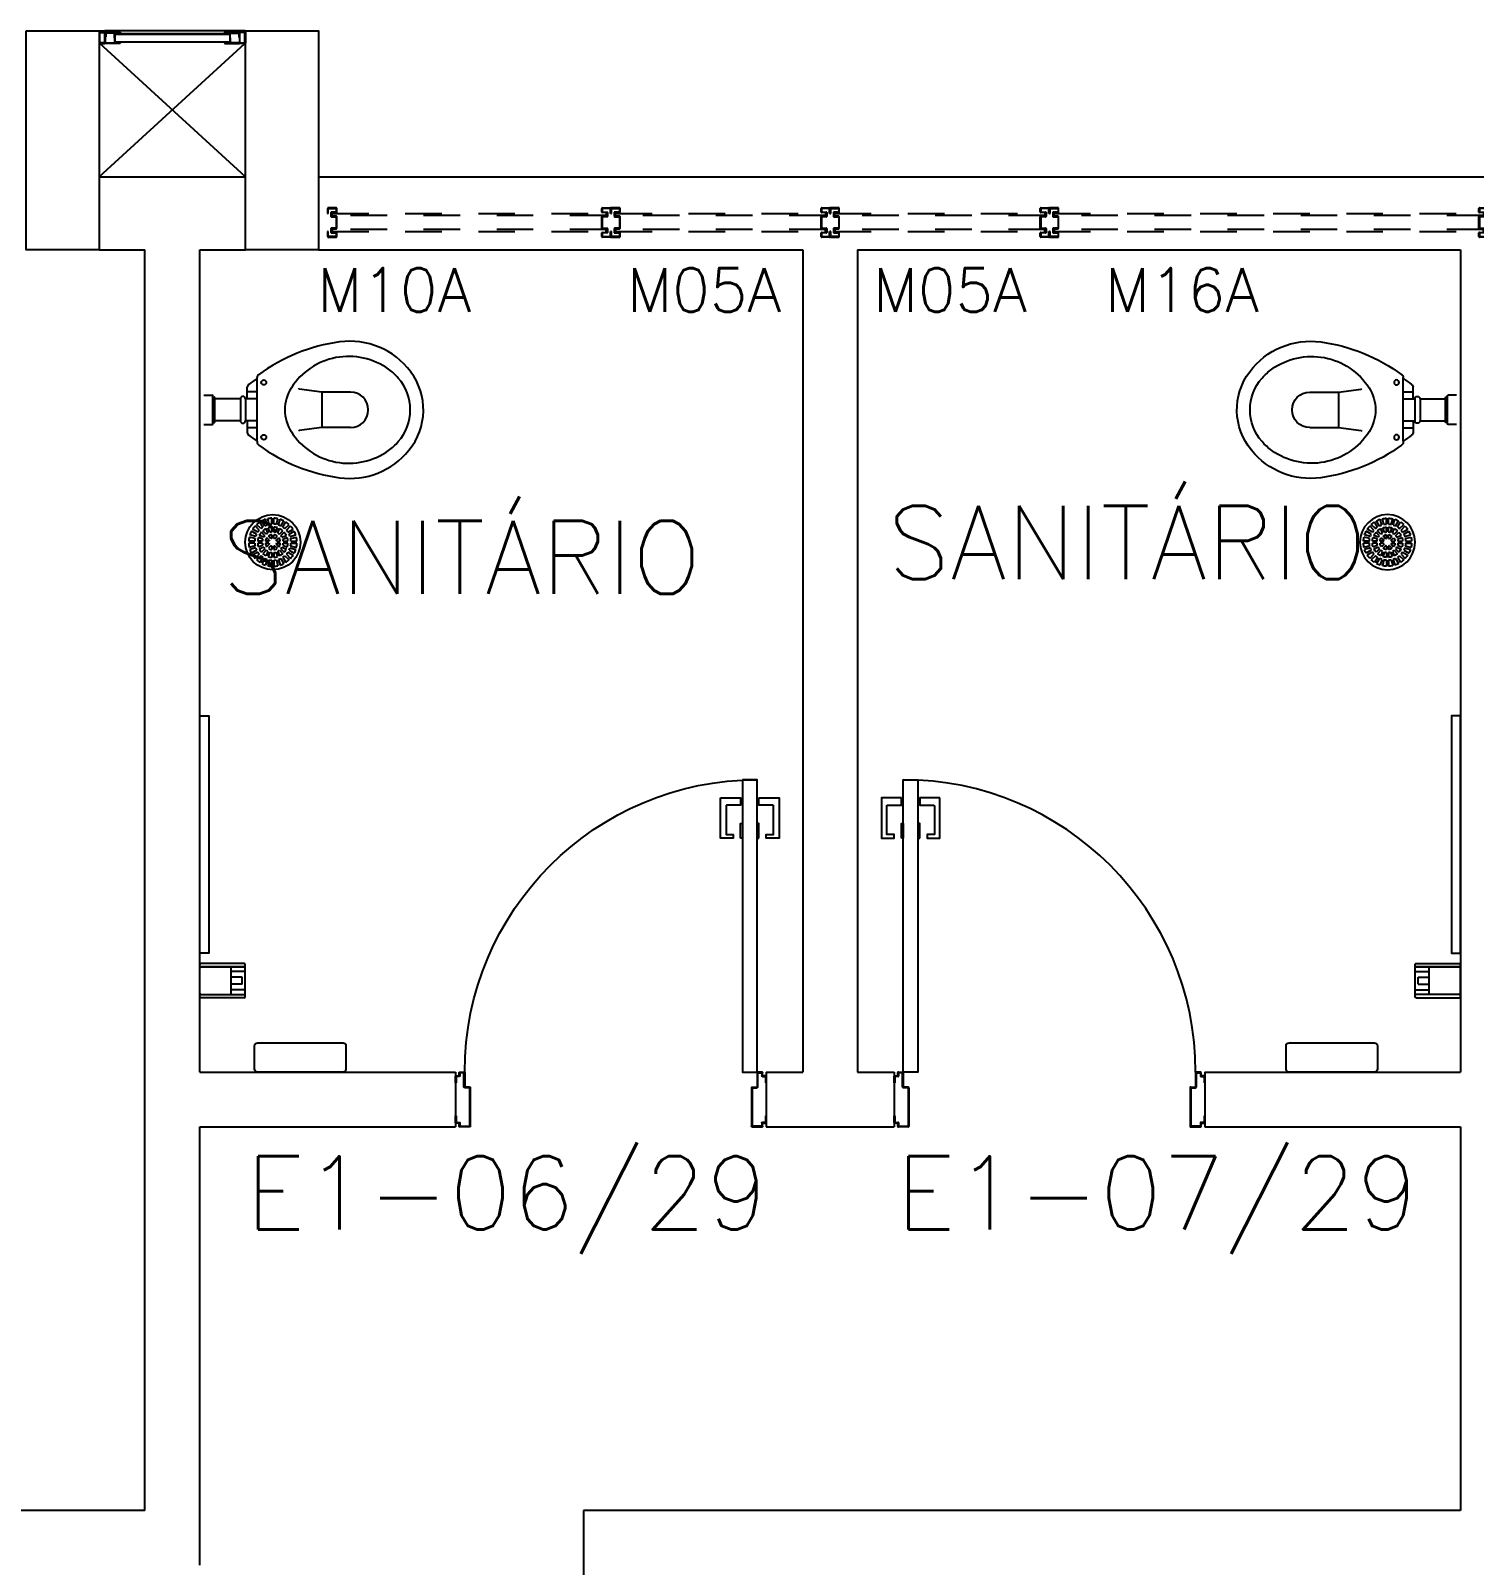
# Model space of a CAD drawing. Header units: millimetres. Extents: x 1887 to 2405, y 1100 to 1335.
# Drawn here: x 2217.197 to 2221.147, y 1193.048 to 1197.248 of the extents above; entities that cross this region are included whole.
import ezdxf

# ---------------------------------------------------------------- set-up
doc = ezdxf.new("R2010")
doc.units = ezdxf.units.MM
doc.linetypes.add('HIDDEN', pattern=[0.375, 0.25, -0.125])
for name, color, linetype in [('AR-ALV', 2, 'Continuous'), ('AR-ESQ', 1, 'Continuous'), ('AR-ESTC', 3, 'Continuous'), ('AR-LOUCAS', 1, 'Continuous'), ('AR-PORTA', 1, 'Continuous'), ('AR-SHAFT', 1, 'Continuous'), ('AR-TALUDE', 1, 'Continuous'), ('AR-TXTESQ1-CONG', 1, 'Continuous'), ('AR-WC', 7, 'Continuous'), ('DT-ESQ-BAGUETE-C', 2, 'Continuous'), ('DT-ESQ-BAGUETE-V', 1, 'Continuous'), ('DT-ESQ-CHAPA DOBRADA-V', 1, 'Continuous'), ('DT-ESQ-PERFIL CADEIRA-C', 2, 'Continuous'), ('DT-ESQ-PERFIL CADEIRA-V', 1, 'Continuous'), ('DT-ESQ-PERFIL U SIMPLES-C', 2, 'Continuous'), ('DT-ESQ-PERFIL U-C', 2, 'Continuous'), ('DT-ESQ-PERFIL U-V', 1, 'Continuous'), ('DT-ESQ-PROJ', 1, 'HIDDEN'), ('DT-ESQ-VENEZIANA-C', 2, 'Continuous'), ('DT-ESQ-VENEZIANA-V', 2, 'Continuous'), ('DT-ESQ-VIDRO-C', 2, 'Continuous'), ('ENDEREÇO', 2, 'Continuous'), ('HE_TIGRECAD', 1, 'Continuous'), ('maçaneta', 1, 'Continuous'), ('mov', 1, 'Continuous'), ('PM-PERFIL U-C', 2, 'Continuous'), ('pm1', 2, 'Continuous'), ('TEXTO', 2, 'Continuous'), ('WC1', 1, 'Continuous'), ('WC2', 1, 'Continuous'), ('WC3', 1, 'Continuous')]:
    doc.layers.add(name, color=color, linetype=linetype)
doc.styles.add('S12', font='simplex.shx', dxfattribs={"width": 1.1, "height": 0.12})
doc.styles.add('UNB-100', font='simplex.shx', dxfattribs={"height": 0.2})
doc.styles.add('UNB1-100', font='simplex.shx', dxfattribs={"height": 0.2})

# ---------------------------------------------------------------- blocks, each defined once
blk = doc.blocks.new('BACI-01P')
at = {"layer": 'WC1'}
for p, q in [((0.146, 0.0857), (0.146, 0.0887)), ((0.1191, 0.03), (0.1191, 0.0624)), ((0.1191, 0.03), (0.1139, 0.03)), ((0.1139, 0.0298), (0.1139, -0.0298)), ((0.1191, -0.03), (0.1139, -0.03)), ((0.1191, -0.03), (0.1191, -0.0624)), ((0.146, -0.0857), (0.146, -0.0887))]:
    blk.add_line(p, q, dxfattribs=at)
for centre, radius, start, end in [((0.4364, -0.2936), 0.4837, 97.6805, 126.3454), ((0.3996, -0.0205), 0.2081, 36.8881, 97.6805), ((0.4044, -0.3155), 0.4771, 122.7818, 126.1604), ((0.1551, 0.0887), 0.00909, 126.3358, 180), ((0.4268, 0), 0.174, 320.4767, 36.8881), ((0.1282, 0.0624), 0.00909, 126.1604, 180), ((0.1282, -0.0624), 0.00909, 180, 233.8396), ((0.4044, 0.3155), 0.4771, 233.8396, 237.2182), ((0.1551, -0.0887), 0.00909, 180, 238.9825), ((0.4364, 0.2936), 0.4837, 233.7577, 262.3195), ((0.3996, 0.0205), 0.2081, 262.3195, 320.8979)]:
    blk.add_arc(centre, radius, start, end, dxfattribs=at)
at = {"layer": 'WC2'}
for p, q in [((0.146, -0.0857), (0.146, 0.0857)), ((0, 0.04), (0.023, 0.04)), ((0.025, 0.035), (0.025, 0.038)), ((0.025, -0.035), (0.025, 0.035)), ((0.025, 0.035), (0.028, 0.035)), ((0.03, -0.033), (0.03, 0.033)), ((0.1, 0.03), (0.03, 0.03)), ((0.1, 0.0298), (0.1, -0.0298)), ((0, -0.04), (0.023, -0.04)), ((0.025, -0.038), (0.025, -0.035)), ((0.025, -0.035), (0.028, -0.035)), ((0.1, -0.03), (0.03, -0.03))]:
    blk.add_line(p, q, dxfattribs=at)
for centre, radius, start, end in [((0.3966, -0.0404), 0.1866, 54.2515, 147.3201), ((0.4126, -0.0182), 0.1592, 41.3299, 54.2515), ((0.4333, 0), 0.1317, 0, 41.3299), ((0.3335, 0), 0.1117, 147.3201, 180), ((0.023, 0.038), 0.002, 0, 90), ((0.028, 0.033), 0.002, 0, 90), ((0.107, 0.0298), 0.00697, 0, 180), ((0.3335, 0), 0.1117, 180, 212.6799), ((0.4333, 0), 0.1317, 318.6701, 0), ((0.023, -0.038), 0.002, 270, 0), ((0.028, -0.033), 0.002, 270, 0), ((0.107, -0.0298), 0.00697, 180, 0), ((0.3966, 0.0404), 0.1866, 212.6799, 305.7485), ((0.4126, 0.0182), 0.1592, 305.7485, 318.6701)]:
    blk.add_arc(centre, radius, start, end, dxfattribs=at)
at = {"layer": 'WC3'}
for p, q in [((0.146, 0.0497), (0.1191, 0.0497)), ((0.146, 0.03), (0.1191, 0.03)), ((0.146, -0.03), (0.1191, -0.03)), ((0.146, -0.0497), (0.1191, -0.0497))]:
    blk.add_line(p, q, dxfattribs=at)
at = {"layer": 'WC3', "color": 1}
for p, q in [((0.261, 0.0562), (0.2593, 0.0585)), ((0.3229, 0.0486), (0.261, 0.0562)), ((0.3229, 0.0486), (0.3229, -0.0486)), ((0.4015, 0.0486), (0.3229, 0.0486)), ((0.261, -0.0562), (0.2593, -0.0585)), ((0.3229, -0.0486), (0.261, -0.0562)), ((0.4015, -0.0486), (0.3229, -0.0486))]:
    blk.add_line(p, q, dxfattribs=at)
for centre in [(0.1641, 0.075), (0.1641, -0.075)]:
    blk.add_circle(centre, 0.00682, dxfattribs=at)
blk.add_arc((0.4015, 0), 0.0486, 270, 90, dxfattribs=at)
blk = doc.blocks.new('EF66-P')
at = {"layer": 'DT-ESQ-BAGUETE-C', "ltscale": 0.1}
for points in [[(0.4225, -0.055), (0.409, -0.055), (0.409, -0.0535), (0.422, -0.0535, 0.414214), (0.4225, -0.053), (0.4225, -0.042, 0.414214), (0.422, -0.0415), (0.409, -0.0415), (0.409, -0.04), (0.4225, -0.04, -0.414214), (0.424, -0.0415), (0.424, -0.0535, -0.414214)], [(0.7015, -0.055), (0.715, -0.055), (0.715, -0.0535), (0.702, -0.0535, -0.414214), (0.7015, -0.053), (0.7015, -0.042, -0.414214), (0.702, -0.0415), (0.715, -0.0415), (0.715, -0.04), (0.7015, -0.04, 0.414214), (0.7, -0.0415), (0.7, -0.0535, 0.414214)], [(1.41, -0.055), (1.3965, -0.055), (1.3965, -0.0535), (1.4095, -0.0535, 0.414214), (1.41, -0.053), (1.41, -0.042, 0.414214), (1.4095, -0.0415), (1.3965, -0.0415), (1.3965, -0.04), (1.41, -0.04, -0.414214), (1.4115, -0.0415), (1.4115, -0.0535, -0.414214)], [(1.9015, -0.055), (1.915, -0.055), (1.915, -0.0535), (1.902, -0.0535, -0.414214), (1.9015, -0.053), (1.9015, -0.042, -0.414214), (1.902, -0.0415), (1.915, -0.0415), (1.915, -0.04), (1.9015, -0.04, 0.414214), (1.9, -0.0415), (1.9, -0.0535, 0.414214)], [(0.0735, -0.1), (0.06, -0.1), (0.06, -0.0985), (0.073, -0.0985, 0.414214), (0.0735, -0.098), (0.0735, -0.087, 0.414214), (0.073, -0.0865), (0.06, -0.0865), (0.06, -0.085), (0.0735, -0.085, -0.414214), (0.075, -0.0865), (0.075, -0.0985, -0.414214)], [(0.339, -0.1), (0.3525, -0.1), (0.3525, -0.0985), (0.3395, -0.0985, -0.414214), (0.339, -0.098), (0.339, -0.087, -0.414214), (0.3395, -0.0865), (0.3525, -0.0865), (0.3525, -0.085), (0.339, -0.085, 0.414214), (0.3375, -0.0865), (0.3375, -0.0985, 0.414214)], [(0.8485, -0.1), (0.835, -0.1), (0.835, -0.0985), (0.848, -0.0985, 0.414214), (0.8485, -0.098), (0.8485, -0.087, 0.414214), (0.848, -0.0865), (0.835, -0.0865), (0.835, -0.085), (0.8485, -0.085, -0.414214), (0.85, -0.0865), (0.85, -0.0985, -0.414214)], [(1.3265, -0.1), (1.34, -0.1), (1.34, -0.0985), (1.327, -0.0985, -0.414214), (1.3265, -0.098), (1.3265, -0.087, -0.414214), (1.327, -0.0865), (1.34, -0.0865), (1.34, -0.085), (1.3265, -0.085, 0.414214), (1.325, -0.0865), (1.325, -0.0985, 0.414214)]]:
    blk.add_lwpolyline(points, format="xyb", close=True, dxfattribs=at)
at = {"layer": 'DT-ESQ-BAGUETE-V', "ltscale": 0.1}
for p, q in [((0.4225, -0.04), (0.7015, -0.04)), ((1.41, -0.04), (1.9015, -0.04)), ((0.0735, -0.085), (0.339, -0.085)), ((0.8485, -0.085), (1.3265, -0.085))]:
    blk.add_line(p, q, dxfattribs=at)
at = {"layer": 'DT-ESQ-CHAPA DOBRADA-V', "ltscale": 0.1}
for p, q in [((0.025, -0.052), (0.374, -0.052)), ((0.025, -0.055), (0.374, -0.055)), ((0.8, -0.052), (1.3615, -0.052)), ((0.8, -0.055), (1.3615, -0.055))]:
    blk.add_line(p, q, dxfattribs=at)
at = {"layer": 'DT-ESQ-PERFIL CADEIRA-C', "ltscale": 0.1}
for p, q in [((0.376, -0.0635), (0.4225, -0.0635)), ((0.75, -0.0635), (0.7015, -0.0635)), ((1.3635, -0.0635), (1.41, -0.0635)), ((1.95, -0.0635), (1.9015, -0.0635)), ((0.025, -0.1085), (0.0735, -0.1085)), ((0.3855, -0.1085), (0.339, -0.1085)), ((0.8, -0.1085), (0.8485, -0.1085)), ((1.373, -0.1085), (1.3265, -0.1085))]:
    blk.add_line(p, q, dxfattribs=at)
for points in [[(0.4225, -0.062, -1), (0.4225, -0.065), (0.376, -0.065, -0.414214), (0.374, -0.063), (0.374, -0.042, -0.414214), (0.376, -0.04), (0.4075, -0.04, -0.414214), (0.409, -0.0415), (0.409, -0.062)], [(0.409, -0.0635, -0.198913), (0.4079, -0.0631, -0.198913), (0.4075, -0.062), (0.4075, -0.042, 0.414214), (0.407, -0.0415), (0.376, -0.0415, 0.414214), (0.3755, -0.042), (0.3755, -0.063, 0.414214), (0.376, -0.0635)], [(0.7015, -0.065), (0.75, -0.065), (0.75, -0.0635), (0.715, -0.0635, 0.198912), (0.7161, -0.0631, 0.198913), (0.7165, -0.062), (0.7165, -0.042, -0.414214), (0.717, -0.0415), (0.75, -0.0415), (0.75, -0.04), (0.7165, -0.04, 0.414214), (0.715, -0.0415), (0.715, -0.0535), (0.715, -0.055), (0.715, -0.062), (0.7015, -0.062, 1)], [(1.41, -0.062, -1), (1.41, -0.065), (1.3635, -0.065, -0.414214), (1.3615, -0.063), (1.3615, -0.042, -0.414214), (1.3635, -0.04), (1.395, -0.04, -0.414214), (1.3965, -0.0415), (1.3965, -0.062)], [(1.3965, -0.0635, -0.198913), (1.3954, -0.0631, -0.198913), (1.395, -0.062), (1.395, -0.042, 0.414214), (1.3945, -0.0415), (1.3635, -0.0415, 0.414214), (1.363, -0.042), (1.363, -0.063, 0.414214), (1.3635, -0.0635)], [(1.9015, -0.065), (1.95, -0.065), (1.95, -0.0635), (1.915, -0.0635, 0.198912), (1.9161, -0.0631, 0.198913), (1.9165, -0.062), (1.9165, -0.042, -0.414214), (1.917, -0.0415), (1.95, -0.0415), (1.95, -0.04), (1.9165, -0.04, 0.414214), (1.915, -0.0415), (1.915, -0.0535), (1.915, -0.055), (1.915, -0.062), (1.9015, -0.062, 1)], [(0.0735, -0.11), (0.025, -0.11), (0.025, -0.1085), (0.06, -0.1085, -0.198912), (0.0589, -0.1081, -0.198913), (0.0585, -0.107), (0.0585, -0.087, 0.414214), (0.058, -0.0865), (0.025, -0.0865), (0.025, -0.085), (0.0585, -0.085, -0.414214), (0.06, -0.0865), (0.06, -0.0985), (0.06, -0.1), (0.06, -0.107), (0.0735, -0.107, -1)], [(0.339, -0.107, 1), (0.339, -0.11), (0.3855, -0.11, 0.414214), (0.3875, -0.108), (0.3875, -0.087, 0.414214), (0.3855, -0.085), (0.354, -0.085, 0.414214), (0.3525, -0.0865), (0.3525, -0.107)], [(0.3525, -0.1085, 0.198913), (0.3536, -0.1081, 0.198913), (0.354, -0.107), (0.354, -0.087, -0.414214), (0.3545, -0.0865), (0.3855, -0.0865, -0.414214), (0.386, -0.087), (0.386, -0.108, -0.414214), (0.3855, -0.1085)], [(0.8485, -0.11), (0.8, -0.11), (0.8, -0.1085), (0.835, -0.1085, -0.198912), (0.8339, -0.1081, -0.198913), (0.8335, -0.107), (0.8335, -0.087, 0.414214), (0.833, -0.0865), (0.8, -0.0865), (0.8, -0.085), (0.8335, -0.085, -0.414214), (0.835, -0.0865), (0.835, -0.0985), (0.835, -0.1), (0.835, -0.107), (0.8485, -0.107, -1)], [(1.3265, -0.107, 1), (1.3265, -0.11), (1.373, -0.11, 0.414214), (1.375, -0.108), (1.375, -0.087, 0.414214), (1.373, -0.085), (1.3415, -0.085, 0.414214), (1.34, -0.0865), (1.34, -0.107)], [(1.34, -0.1085, 0.198913), (1.3411, -0.1081, 0.198913), (1.3415, -0.107), (1.3415, -0.087, -0.414214), (1.342, -0.0865), (1.373, -0.0865, -0.414214), (1.3735, -0.087), (1.3735, -0.108, -0.414214), (1.373, -0.1085)]]:
    blk.add_lwpolyline(points, format="xyb", close=True, dxfattribs=at)
at = {"layer": 'DT-ESQ-PERFIL CADEIRA-V', "ltscale": 0.1}
for p, q in [((0.4075, -0.065), (0.7015, -0.065)), ((1.395, -0.065), (1.9015, -0.065)), ((0.0735, -0.11), (0.339, -0.11)), ((0.8485, -0.11), (1.3265, -0.11))]:
    blk.add_line(p, q, dxfattribs=at)
at = {"layer": 'DT-ESQ-PERFIL U SIMPLES-C', "ltscale": 0.1}
for points in [[(0.376, -0.077), (0.384, -0.077), (0.384, -0.0755), (0.376, -0.0755, -0.414214), (0.3755, -0.075), (0.3755, -0.067, -0.414214), (0.376, -0.0665), (0.384, -0.0665), (0.384, -0.065), (0.376, -0.065, 0.414214), (0.374, -0.067), (0.374, -0.075, 0.414214)], [(0.3855, -0.073), (0.3775, -0.073), (0.3775, -0.0745), (0.3855, -0.0745, -0.414214), (0.386, -0.075), (0.386, -0.083, -0.414214), (0.3855, -0.0835), (0.3775, -0.0835), (0.3775, -0.085), (0.3855, -0.085, 0.414214), (0.3875, -0.083), (0.3875, -0.075, 0.414214)], [(1.3635, -0.077), (1.3715, -0.077), (1.3715, -0.0755), (1.3635, -0.0755, -0.414214), (1.363, -0.075), (1.363, -0.067, -0.414214), (1.3635, -0.0665), (1.3715, -0.0665), (1.3715, -0.065), (1.3635, -0.065, 0.414214), (1.3615, -0.067), (1.3615, -0.075, 0.414214)], [(1.373, -0.073), (1.365, -0.073), (1.365, -0.0745), (1.373, -0.0745, -0.414214), (1.3735, -0.075), (1.3735, -0.083, -0.414214), (1.373, -0.0835), (1.365, -0.0835), (1.365, -0.085), (1.373, -0.085, 0.414214), (1.375, -0.083), (1.375, -0.075, 0.414214)]]:
    blk.add_lwpolyline(points, format="xyb", close=True, dxfattribs=at)
at = {"layer": 'DT-ESQ-PERFIL U-C', "ltscale": 0.1}
for points in [[(0, -0.0365, -0.414214), (0.0015, -0.035), (0.0235, -0.035, -0.414214), (0.025, -0.0365), (0.025, -0.1135, -0.414214), (0.0235, -0.115), (0.0015, -0.115, -0.414214), (0, -0.1135), (0, -0.1), (0.0015, -0.1), (0.0015, -0.113, 0.414214), (0.002, -0.1135), (0.023, -0.1135, 0.414214), (0.0235, -0.113), (0.0235, -0.037, 0.414214), (0.023, -0.0365), (0.002, -0.0365, 0.414214), (0.0015, -0.037), (0.0015, -0.05), (0, -0.05)], [(0.775, -0.0365, 0.414214), (0.7735, -0.035), (0.7515, -0.035, 0.414214), (0.75, -0.0365), (0.75, -0.1135, 0.414214), (0.7515, -0.115), (0.7735, -0.115, 0.414214), (0.775, -0.1135), (0.775, -0.1), (0.7735, -0.1), (0.7735, -0.113, -0.414214), (0.773, -0.1135), (0.752, -0.1135, -0.414214), (0.7515, -0.113), (0.7515, -0.037, -0.414214), (0.752, -0.0365), (0.773, -0.0365, -0.414214), (0.7735, -0.037), (0.7735, -0.05), (0.775, -0.05)], [(0.775, -0.0365, -0.414214), (0.7765, -0.035), (0.7985, -0.035, -0.414214), (0.8, -0.0365), (0.8, -0.1135, -0.414214), (0.7985, -0.115), (0.7765, -0.115, -0.414214), (0.775, -0.1135), (0.775, -0.1), (0.7765, -0.1), (0.7765, -0.113, 0.414214), (0.777, -0.1135), (0.798, -0.1135, 0.414214), (0.7985, -0.113), (0.7985, -0.037, 0.414214), (0.798, -0.0365), (0.777, -0.0365, 0.414214), (0.7765, -0.037), (0.7765, -0.05), (0.775, -0.05)], [(1.975, -0.0365, 0.414214), (1.9735, -0.035), (1.9515, -0.035, 0.414214), (1.95, -0.0365), (1.95, -0.1135, 0.414214), (1.9515, -0.115), (1.9735, -0.115, 0.414214), (1.975, -0.1135), (1.975, -0.1), (1.9735, -0.1), (1.9735, -0.113, -0.414214), (1.973, -0.1135), (1.952, -0.1135, -0.414214), (1.9515, -0.113), (1.9515, -0.037, -0.414214), (1.952, -0.0365), (1.973, -0.0365, -0.414214), (1.9735, -0.037), (1.9735, -0.05), (1.975, -0.05)]]:
    blk.add_lwpolyline(points, format="xyb", close=True, dxfattribs=at)
at = {"layer": 'DT-ESQ-PERFIL U-V', "ltscale": 0.1}
for p, q in [((0.0235, -0.035), (0.7515, -0.035)), ((0.7985, -0.035), (1.9515, -0.035)), ((0.0235, -0.115), (0.7515, -0.115)), ((0.7985, -0.115), (1.9515, -0.115))]:
    blk.add_line(p, q, dxfattribs=at)
at = {"layer": 'DT-ESQ-PROJ', "ltscale": 0.1}
for points in [[(2, -0.1035), (2, -0.1135, -0.414214), (1.9985, -0.115), (1.9765, -0.115, -0.414214), (1.975, -0.1135), (1.975, -0.1), (1.9765, -0.1), (1.9765, -0.113, 0.414214), (1.977, -0.1135), (1.998, -0.1135, 0.414214), (1.9985, -0.113), (1.9985, -0.1035), (1.9855, -0.1035, -0.414214), (1.984, -0.102), (1.984, -0.092, -0.414214), (1.9855, -0.0905), (1.9985, -0.0905), (1.9985, -0.0595), (1.9855, -0.0595, -0.414214), (1.984, -0.058), (1.984, -0.048, -0.414214), (1.9855, -0.0465), (1.9985, -0.0465), (1.9985, -0.037, 0.414214), (1.998, -0.0365), (1.977, -0.0365, 0.414214), (1.9765, -0.037), (1.9765, -0.05), (1.975, -0.05), (1.975, -0.0365, -0.414214), (1.9765, -0.035), (1.9985, -0.035, -0.414214), (2, -0.0365), (2, -0.0465, -0.414214), (1.9985, -0.048), (1.9855, -0.048), (1.9855, -0.058), (1.9985, -0.058), (1.9985, -0.058, -0.414214), (2, -0.0595), (2, -0.0905, -0.414214), (1.9985, -0.092), (1.9985, -0.092), (1.9855, -0.092), (1.9855, -0.102), (1.9985, -0.102, -0.414214)], [(3.15, -0.1035), (3.15, -0.1135, 0.414214), (3.1515, -0.115), (3.1735, -0.115, 0.414214), (3.175, -0.1135), (3.175, -0.1), (3.1735, -0.1), (3.1735, -0.113, -0.414214), (3.173, -0.1135), (3.152, -0.1135, -0.414214), (3.1515, -0.113), (3.1515, -0.1035), (3.1645, -0.1035, 0.414214), (3.166, -0.102), (3.166, -0.092, 0.414214), (3.1645, -0.0905), (3.1515, -0.0905), (3.1515, -0.0595), (3.1645, -0.0595, 0.414214), (3.166, -0.058), (3.166, -0.048, 0.414214), (3.1645, -0.0465), (3.1515, -0.0465), (3.1515, -0.037, -0.414214), (3.152, -0.0365), (3.173, -0.0365, -0.414214), (3.1735, -0.037), (3.1735, -0.05), (3.175, -0.05), (3.175, -0.0365, 0.414214), (3.1735, -0.035), (3.1515, -0.035, 0.414214), (3.15, -0.0365), (3.15, -0.0465, 0.414214), (3.1515, -0.048), (3.1645, -0.048), (3.1645, -0.058), (3.1515, -0.058), (3.1515, -0.058, 0.414214), (3.15, -0.0595), (3.15, -0.0905, 0.414214), (3.1515, -0.092), (3.1515, -0.092), (3.1645, -0.092), (3.1645, -0.102), (3.1515, -0.102, 0.414214)], [(3.2, -0.1035), (3.2, -0.1135, -0.414214), (3.1985, -0.115), (3.1765, -0.115, -0.414214), (3.175, -0.1135), (3.175, -0.1), (3.1765, -0.1), (3.1765, -0.113, 0.414214), (3.177, -0.1135), (3.198, -0.1135, 0.414214), (3.1985, -0.113), (3.1985, -0.1035), (3.1855, -0.1035, -0.414214), (3.184, -0.102), (3.184, -0.092, -0.414214), (3.1855, -0.0905), (3.1985, -0.0905), (3.1985, -0.0595), (3.1855, -0.0595, -0.414214), (3.184, -0.058), (3.184, -0.048, -0.414214), (3.1855, -0.0465), (3.1985, -0.0465), (3.1985, -0.037, 0.414214), (3.198, -0.0365), (3.177, -0.0365, 0.414214), (3.1765, -0.037), (3.1765, -0.05), (3.175, -0.05), (3.175, -0.0365, -0.414214), (3.1765, -0.035), (3.1985, -0.035, -0.414214), (3.2, -0.0365), (3.2, -0.0465, -0.414214), (3.1985, -0.048), (3.1855, -0.048), (3.1855, -0.058), (3.1985, -0.058), (3.1985, -0.058, -0.414214), (3.2, -0.0595), (3.2, -0.0905, -0.414214), (3.1985, -0.092), (3.1985, -0.092), (3.1855, -0.092), (3.1855, -0.102), (3.1985, -0.102, -0.414214)], [(3.75, -0.1035), (3.75, -0.1135, 0.414214), (3.7515, -0.115), (3.7735, -0.115, 0.414214), (3.775, -0.1135), (3.775, -0.1), (3.7735, -0.1), (3.7735, -0.113, -0.414214), (3.773, -0.1135), (3.752, -0.1135, -0.414214), (3.7515, -0.113), (3.7515, -0.1035), (3.7645, -0.1035, 0.414214), (3.766, -0.102), (3.766, -0.092, 0.414214), (3.7645, -0.0905), (3.7515, -0.0905), (3.7515, -0.0595), (3.7645, -0.0595, 0.414214), (3.766, -0.058), (3.766, -0.048, 0.414214), (3.7645, -0.0465), (3.7515, -0.0465), (3.7515, -0.037, -0.414214), (3.752, -0.0365), (3.773, -0.0365, -0.414214), (3.7735, -0.037), (3.7735, -0.05), (3.775, -0.05), (3.775, -0.0365, 0.414214), (3.7735, -0.035), (3.7515, -0.035, 0.414214), (3.75, -0.0365), (3.75, -0.0465, 0.414214), (3.7515, -0.048), (3.7645, -0.048), (3.7645, -0.058), (3.7515, -0.058), (3.7515, -0.058, 0.414214), (3.75, -0.0595), (3.75, -0.0905, 0.414214), (3.7515, -0.092), (3.7515, -0.092), (3.7645, -0.092), (3.7645, -0.102), (3.7515, -0.102, 0.414214)], [(3.8, -0.1035), (3.8, -0.1135, -0.414214), (3.7985, -0.115), (3.7765, -0.115, -0.414214), (3.775, -0.1135), (3.775, -0.1), (3.7765, -0.1), (3.7765, -0.113, 0.414214), (3.777, -0.1135), (3.798, -0.1135, 0.414214), (3.7985, -0.113), (3.7985, -0.1035), (3.7855, -0.1035, -0.414214), (3.784, -0.102), (3.784, -0.092, -0.414214), (3.7855, -0.0905), (3.7985, -0.0905), (3.7985, -0.0595), (3.7855, -0.0595, -0.414214), (3.784, -0.058), (3.784, -0.048, -0.414214), (3.7855, -0.0465), (3.7985, -0.0465), (3.7985, -0.037, 0.414214), (3.798, -0.0365), (3.777, -0.0365, 0.414214), (3.7765, -0.037), (3.7765, -0.05), (3.775, -0.05), (3.775, -0.0365, -0.414214), (3.7765, -0.035), (3.7985, -0.035, -0.414214), (3.8, -0.0365), (3.8, -0.0465, -0.414214), (3.7985, -0.048), (3.7855, -0.048), (3.7855, -0.058), (3.7985, -0.058), (3.7985, -0.058, -0.414214), (3.8, -0.0595), (3.8, -0.0905, -0.414214), (3.7985, -0.092), (3.7985, -0.092), (3.7855, -0.092), (3.7855, -0.102), (3.7985, -0.102, -0.414214)], [(4.35, -0.1035), (4.35, -0.1135, 0.414214), (4.3515, -0.115), (4.3735, -0.115, 0.414214), (4.375, -0.1135), (4.375, -0.1), (4.3735, -0.1), (4.3735, -0.113, -0.414214), (4.373, -0.1135), (4.352, -0.1135, -0.414214), (4.3515, -0.113), (4.3515, -0.1035), (4.3645, -0.1035, 0.414214), (4.366, -0.102), (4.366, -0.092, 0.414214), (4.3645, -0.0905), (4.3515, -0.0905), (4.3515, -0.0595), (4.3645, -0.0595, 0.414214), (4.366, -0.058), (4.366, -0.048, 0.414214), (4.3645, -0.0465), (4.3515, -0.0465), (4.3515, -0.037, -0.414214), (4.352, -0.0365), (4.373, -0.0365, -0.414214), (4.3735, -0.037), (4.3735, -0.05), (4.375, -0.05), (4.375, -0.0365, 0.414214), (4.3735, -0.035), (4.3515, -0.035, 0.414214), (4.35, -0.0365), (4.35, -0.0465, 0.414214), (4.3515, -0.048), (4.3645, -0.048), (4.3645, -0.058), (4.3515, -0.058), (4.3515, -0.058, 0.414214), (4.35, -0.0595), (4.35, -0.0905, 0.414214), (4.3515, -0.092), (4.3515, -0.092), (4.3645, -0.092), (4.3645, -0.102), (4.3515, -0.102, 0.414214)], [(4.4, -0.1035), (4.4, -0.1135, -0.414214), (4.3985, -0.115), (4.3765, -0.115, -0.414214), (4.375, -0.1135), (4.375, -0.1), (4.3765, -0.1), (4.3765, -0.113, 0.414214), (4.377, -0.1135), (4.398, -0.1135, 0.414214), (4.3985, -0.113), (4.3985, -0.1035), (4.3855, -0.1035, -0.414214), (4.384, -0.102), (4.384, -0.092, -0.414214), (4.3855, -0.0905), (4.3985, -0.0905), (4.3985, -0.0595), (4.3855, -0.0595, -0.414214), (4.384, -0.058), (4.384, -0.048, -0.414214), (4.3855, -0.0465), (4.3985, -0.0465), (4.3985, -0.037, 0.414214), (4.398, -0.0365), (4.377, -0.0365, 0.414214), (4.3765, -0.037), (4.3765, -0.05), (4.375, -0.05), (4.375, -0.0365, -0.414214), (4.3765, -0.035), (4.3985, -0.035, -0.414214), (4.4, -0.0365), (4.4, -0.0465, -0.414214), (4.3985, -0.048), (4.3855, -0.048), (4.3855, -0.058), (4.3985, -0.058), (4.3985, -0.058, -0.414214), (4.4, -0.0595), (4.4, -0.0905, -0.414214), (4.3985, -0.092), (4.3985, -0.092), (4.3855, -0.092), (4.3855, -0.102), (4.3985, -0.102, -0.414214)], [(5.125, -0.1035), (5.125, -0.1135, 0.414214), (5.1265, -0.115), (5.1485, -0.115, 0.414214), (5.15, -0.1135), (5.15, -0.1), (5.1485, -0.1), (5.1485, -0.113, -0.414214), (5.148, -0.1135), (5.127, -0.1135, -0.414214), (5.1265, -0.113), (5.1265, -0.1035), (5.1395, -0.1035, 0.414214), (5.141, -0.102), (5.141, -0.092, 0.414214), (5.1395, -0.0905), (5.1265, -0.0905), (5.1265, -0.0595), (5.1395, -0.0595, 0.414214), (5.141, -0.058), (5.141, -0.048, 0.414214), (5.1395, -0.0465), (5.1265, -0.0465), (5.1265, -0.037, -0.414214), (5.127, -0.0365), (5.148, -0.0365, -0.414214), (5.1485, -0.037), (5.1485, -0.05), (5.15, -0.05), (5.15, -0.0365, 0.414214), (5.1485, -0.035), (5.1265, -0.035, 0.414214), (5.125, -0.0365), (5.125, -0.0465, 0.414214), (5.1265, -0.048), (5.1395, -0.048), (5.1395, -0.058), (5.1265, -0.058), (5.1265, -0.058, 0.414214), (5.125, -0.0595), (5.125, -0.0905, 0.414214), (5.1265, -0.092), (5.1265, -0.092), (5.1395, -0.092), (5.1395, -0.102), (5.1265, -0.102, 0.414214)]]:
    blk.add_lwpolyline(points, format="xyb", close=True, dxfattribs=at)
for points in [[(3.1625, -0.056), (3.1625, -0.05), (1.9875, -0.05), (1.9875, -0.056)], [(3.7625, -0.056), (3.7625, -0.05), (3.1875, -0.05), (3.1875, -0.056)], [(4.3625, -0.056), (4.3625, -0.05), (3.7875, -0.05), (3.7875, -0.056)], [(5.1375, -0.056), (5.1375, -0.05), (4.3875, -0.05), (4.3875, -0.056)], [(3.1625, -0.094), (3.1625, -0.1), (1.9875, -0.1), (1.9875, -0.094)], [(3.7625, -0.094), (3.7625, -0.1), (3.1875, -0.1), (3.1875, -0.094)], [(4.3625, -0.094), (4.3625, -0.1), (3.7875, -0.1), (3.7875, -0.094)], [(5.1375, -0.094), (5.1375, -0.1), (4.3875, -0.1), (4.3875, -0.094)]]:
    blk.add_lwpolyline(points, close=True, dxfattribs=at)
at = {"layer": 'DT-ESQ-VIDRO-C', "ltscale": 0.1}
for points in [[(0.7125, -0.06), (0.7125, -0.057), (0.4115, -0.057), (0.4115, -0.06)], [(1.9125, -0.06), (1.9125, -0.057), (1.399, -0.057), (1.399, -0.06)], [(0.063, -0.105), (0.063, -0.102), (0.3495, -0.102), (0.3495, -0.105)], [(0.838, -0.105), (0.838, -0.102), (1.337, -0.102), (1.337, -0.105)]]:
    blk.add_lwpolyline(points, close=True, dxfattribs=at)
blk = doc.blocks.new('EF01A-P')
at = {"layer": 'DT-ESQ-BAGUETE-C', "ltscale": 0.1}
for points in [[(0.0015, 0.035), (0.015, 0.035), (0.015, 0.0335), (0.0015, 0.0335), (0.0015, 0.005), (0.015, 0.005), (0.015, 0.0035), (0.0015, 0.0035, -0.414214), (0, 0.005), (0, 0.0335, -0.414214)], [(0.3985, 0.035), (0.385, 0.035), (0.385, 0.0335), (0.3985, 0.0335), (0.3985, 0.005), (0.385, 0.005), (0.385, 0.0035), (0.3985, 0.0035, 0.414214), (0.4, 0.005), (0.4, 0.0335, 0.414214)]]:
    blk.add_lwpolyline(points, format="xyb", close=True, dxfattribs=at)
at = {"layer": 'DT-ESQ-PERFIL CADEIRA-C', "ltscale": 0.1}
for points in [[(0.01, 0.0015), (0.01, 0.003), (0.0015, 0.003, 1), (0.0015, 0), (0.015, 0, 0.414214), (0.0165, 0.0015), (0.0165, 0.0335), (0.043, 0.0335)], [(0.043, 0.0065), (0.018, 0.0065), (0.018, 0.0165), (0.0165, 0.0165), (0.0165, 0.0065, 0.414214), (0.018, 0.005), (0.043, 0.005), (0.0565, 0.005, 1), (0.0565, 0.008), (0.043, 0.008), (0.043, 0.02), (0.043, 0.032), (0.0565, 0.032, 1), (0.0565, 0.035), (0.043, 0.035), (0.0165, 0.035, 0.414214), (0.015, 0.0335), (0.015, 0.0015), (0.0015, 0.0015)], [(0.0415, 0.02), (0.0415, 0.032, -0.414214), (0.043, 0.0335), (0.0565, 0.0335)], [(0.0415, 0.02), (0.0415, 0.008, 0.414214), (0.043, 0.0065), (0.0565, 0.0065)], [(0.357, 0.0065), (0.382, 0.0065), (0.382, 0.0165), (0.3835, 0.0165), (0.3835, 0.0065, -0.414214), (0.382, 0.005), (0.357, 0.005), (0.3435, 0.005, -1), (0.3435, 0.008), (0.357, 0.008), (0.357, 0.02), (0.357, 0.032), (0.3435, 0.032, -1), (0.3435, 0.035), (0.357, 0.035), (0.3835, 0.035, -0.414214), (0.385, 0.0335), (0.385, 0.0015), (0.3985, 0.0015)], [(0.3585, 0.02), (0.3585, 0.032, 0.414214), (0.357, 0.0335), (0.3435, 0.0335)], [(0.3585, 0.02), (0.3585, 0.008, -0.414214), (0.357, 0.0065), (0.3435, 0.0065)], [(0.39, 0.0015), (0.39, 0.003), (0.3985, 0.003, -1), (0.3985, 0), (0.385, 0, -0.414214), (0.3835, 0.0015), (0.3835, 0.0335), (0.357, 0.0335)]]:
    blk.add_lwpolyline(points, format="xyb", dxfattribs=at)
at = {"layer": 'DT-ESQ-PERFIL CADEIRA-V', "ltscale": 0.1}
blk.add_line((0.015, 0), (0.385, 0), dxfattribs=at)
at = {"layer": 'DT-ESQ-VENEZIANA-C', "ltscale": 0.1}
for p, q in [((0.043, 0.0105), (0.357, 0.0105)), ((0.043, 0.009), (0.357, 0.009))]:
    blk.add_line(p, q, dxfattribs=at)
at = {"layer": 'DT-ESQ-VENEZIANA-V', "ltscale": 0.1}
blk.add_line((0.043, 0.031), (0.357, 0.031), dxfattribs=at)
blk = doc.blocks.new('PM3C')
at = {"layer": 'maçaneta'}
for points in [[(0.02, 0.9), (-0.035, 0.9), (-0.035, 0.79), (0, 0.79), (0, 0.8), (-0.02, 0.8), (-0.02, 0.8785, -0.414214), (-0.0185, 0.88), (0.02, 0.88)], [(0.125, 0.9), (0.07, 0.9), (0.07, 0.88), (0.1085, 0.88, -0.414214), (0.11, 0.8785), (0.11, 0.8), (0.09, 0.8), (0.09, 0.79), (0.125, 0.79)]]:
    blk.add_lwpolyline(points, format="xyb", close=True, dxfattribs=at)
for points in [[(0.02, 0.79), (0.02, 0.83), (0.025, 0.83), (0.025, 0.79)], [(0.07, 0.79), (0.07, 0.83), (0.065, 0.83), (0.065, 0.79)]]:
    blk.add_lwpolyline(points, close=True, dxfattribs=at)
at = {"layer": 'mov'}
blk.add_arc((0.025, 0.15), 0.8, 0, 90, dxfattribs=at)
at = {"layer": 'PM-PERFIL U-C'}
for p, q in [((0, 0.12), (0, 0.1385)), ((0.0015, 0.14), (0.01, 0.14)), ((0.002, 0.138), (0.002, 0.12)), ((0.0105, 0.138), (0.002, 0.138)), ((0.01, 0.14), (0.01, 0.1485)), ((0.0115, 0.15), (0.0235, 0.15)), ((0.012, 0.148), (0.012, 0.1395)), ((0.023, 0.148), (0.012, 0.148)), ((0.023, 0.1085), (0.023, 0.148)), ((0.025, 0.1485), (0.025, 0.109)), ((0.825, 0.1485), (0.825, 0.109)), ((0.8385, 0.15), (0.8265, 0.15)), ((0.827, 0.148), (0.838, 0.148)), ((0.827, 0.1085), (0.827, 0.148)), ((0.838, 0.148), (0.838, 0.1395)), ((0.8395, 0.138), (0.848, 0.138)), ((0.84, 0.14), (0.84, 0.1485)), ((0.8485, 0.14), (0.84, 0.14)), ((0.848, 0.138), (0.848, 0.12)), ((0.85, 0.12), (0.85, 0.1385)), ((0.002, 0.12), (0, 0.12)), ((0.038, 0.107), (0.0245, 0.107)), ((0.0385, 0.109), (0.025, 0.109)), ((0.038, 0.107), (0.038, 0.002)), ((0.04, 0.1075), (0.04, 0.0015)), ((0.81, 0.1075), (0.81, 0.0015)), ((0.8115, 0.109), (0.825, 0.109)), ((0.812, 0.107), (0.8255, 0.107)), ((0.812, 0.107), (0.812, 0.002)), ((0.848, 0.12), (0.85, 0.12)), ((0, 0.03), (0.002, 0.03)), ((0, 0.0115), (0, 0.03)), ((0.01, 0.01), (0.0015, 0.01)), ((0.002, 0.03), (0.002, 0.012)), ((0.002, 0.012), (0.0105, 0.012)), ((0.01, 0.0015), (0.01, 0.01)), ((0.0385, 0), (0.0115, 0)), ((0.012, 0.0105), (0.012, 0.002)), ((0.012, 0.002), (0.038, 0.002)), ((0.8115, 0), (0.8385, 0)), ((0.838, 0.002), (0.812, 0.002)), ((0.838, 0.0105), (0.838, 0.002)), ((0.848, 0.012), (0.8395, 0.012)), ((0.84, 0.0015), (0.84, 0.01)), ((0.84, 0.01), (0.8485, 0.01)), ((0.85, 0.03), (0.848, 0.03)), ((0.848, 0.03), (0.848, 0.012)), ((0.85, 0.0115), (0.85, 0.03))]:
    blk.add_line(p, q, dxfattribs=at)
for centre, start, end in [((0.0015, 0.1385), 90, 180), ((0.0115, 0.1485), 90, 180), ((0.0105, 0.1395), 270, 0), ((0.0235, 0.1485), 360, 90), ((0.8265, 0.1485), 90, 180), ((0.8395, 0.1395), 180, 270), ((0.8385, 0.1485), 0, 90), ((0.8485, 0.1385), 0, 90), ((0.0245, 0.1085), 180, 270), ((0.0385, 0.1075), 0, 90), ((0.8115, 0.1075), 90, 180), ((0.8255, 0.1085), 270, 0), ((0.0015, 0.0115), 180, 270), ((0.0115, 0.0015), 180, 270), ((0.0105, 0.0105), 0, 90), ((0.0385, 0.0015), 269.9386, 0), ((0.8115, 0.0015), 180, 270.0614), ((0.8395, 0.0105), 90, 180), ((0.8385, 0.0015), 270, 0), ((0.8485, 0.0115), 270, 0)]:
    blk.add_arc(centre, 0.0015, start, end, dxfattribs=at)
at = {"layer": 'pm1'}
blk.add_lwpolyline([(0.065, 0.95), (0.065, 0.15), (0.025, 0.15), (0.025, 0.95)], close=True, dxfattribs=at)
blk = doc.blocks.new('TLHR-01p')
at = {"layer": 'WC1', "color": 1}
blk.add_lwpolyline([(-0.117, 0.08), (0.117, 0.08, -0.414214), (0.125, 0.072), (0.125, 0.008, -0.414214), (0.117, 0), (-0.117, 0, -0.414214), (-0.125, 0.008), (-0.125, 0.072, -0.414214)], format="xyb", close=True, dxfattribs=at)
blk = doc.blocks.new('SBSPRAY-P')
at = {"layer": 'WC1', "color": 1}
for p, q in [((-0.0444, 0), (0.0444, 0)), ((-0.0469, -0.122), (-0.0469, -0.0025)), ((-0.0376, -0.0025), (-0.0376, -0.122)), ((0.0376, -0.122), (0.0376, -0.0025)), ((0.0376, -0.0025), (0.0376, -0.122)), ((0.0469, -0.122), (0.0469, -0.0025)), ((-0.0444, -0.1245), (0.0444, -0.1245)), ((-0.0376, -0.0861), (0.0376, -0.0861))]:
    blk.add_line(p, q, dxfattribs=at)
for centre, start, end in [((-0.0444, -0.0025), 90, 180), ((0.0444, -0.0025), 0, 90), ((-0.0351, -0.0025), 90, 180), ((0.0351, -0.0025), 0, 90), ((-0.0444, -0.122), 180, 270), ((-0.0351, -0.122), 180, 270), ((0.0351, -0.122), 270, 360), ((0.0444, -0.122), 270, 0)]:
    blk.add_arc(centre, 0.0025, start, end, dxfattribs=at)
at = {"layer": 'WC2', "color": 1}
for p, q in [((-0.0247, -0.1245), (-0.0247, -0.0861)), ((-0.0096, -0.1161), (-0.0096, -0.0861)), ((-0.0096, -0.1161), (0.0096, -0.1161)), ((0.0096, -0.1161), (0.0096, -0.0861)), ((0.0247, -0.1245), (0.0247, -0.0861))]:
    blk.add_line(p, q, dxfattribs=at)
blk = doc.blocks.new('caixasifon')
at = {"layer": 'HE_TIGRECAD', "color": 1}
for p, q in [((-0.0371, 0.0328), (-0.0486, 0.0444)), ((-0.0328, 0.0371), (-0.0444, 0.0486)), ((-0.0273, 0.0413), (-0.0355, 0.0554)), ((-0.0221, 0.0443), (-0.0303, 0.0584)), ((-0.0157, 0.0469), (-0.0199, 0.0627)), ((-0.0099, 0.0485), (-0.0141, 0.0643)), ((-0.003, 0.0494), (-0.003, 0.0657)), ((0.003, 0.0494), (0.003, 0.0657)), ((0.0099, 0.0485), (0.0141, 0.0643)), ((0.0157, 0.0469), (0.0199, 0.0627)), ((0.0221, 0.0443), (0.0303, 0.0584)), ((0.0273, 0.0413), (0.0355, 0.0554)), ((0.0328, 0.0371), (0.0444, 0.0486)), ((0.0371, 0.0328), (0.0486, 0.0444)), ((-0.0494, 0.003), (-0.0657, 0.003)), ((-0.0485, 0.0099), (-0.0643, 0.0141)), ((-0.0469, 0.0157), (-0.0627, 0.0199)), ((-0.0443, 0.0221), (-0.0584, 0.0303)), ((-0.0413, 0.0273), (-0.0554, 0.0355)), ((-0.0283, 0.003), (-0.0414, 0.003)), ((-0.0273, 0.0081), (-0.0394, 0.0131)), ((-0.025, 0.0136), (-0.0371, 0.0186)), ((-0.0222, 0.0179), (-0.0314, 0.0271)), ((-0.0179, 0.0222), (-0.0271, 0.0314)), ((-0.0106, 0.003), (-0.0203, 0.003)), ((-0.0136, 0.025), (-0.0186, 0.0371)), ((-0.0096, 0.0054), (-0.0165, 0.0122)), ((-0.0081, 0.0273), (-0.0131, 0.0394)), ((-0.0054, 0.0096), (-0.0122, 0.0165)), ((-0.003, 0.0283), (-0.003, 0.0414)), ((-0.003, 0.0106), (-0.003, 0.0203)), ((0.003, 0.0283), (0.003, 0.0414)), ((0.003, 0.0106), (0.003, 0.0203)), ((0.0054, 0.0096), (0.0122, 0.0165)), ((0.0081, 0.0273), (0.0131, 0.0394)), ((0.0096, 0.0054), (0.0165, 0.0122)), ((0.0106, 0.003), (0.0203, 0.003)), ((0.0136, 0.025), (0.0186, 0.0371)), ((0.0179, 0.0222), (0.0271, 0.0314)), ((0.0222, 0.0179), (0.0314, 0.0271)), ((0.025, 0.0136), (0.0371, 0.0186)), ((0.0273, 0.0081), (0.0394, 0.0131)), ((0.0283, 0.003), (0.0414, 0.003)), ((0.0413, 0.0273), (0.0554, 0.0355)), ((0.0443, 0.0221), (0.0584, 0.0303)), ((0.0469, 0.0157), (0.0627, 0.0199)), ((0.0485, 0.0099), (0.0643, 0.0141)), ((0.0494, 0.003), (0.0657, 0.003)), ((-0.0494, -0.003), (-0.0657, -0.003)), ((-0.0485, -0.0099), (-0.0643, -0.0141)), ((-0.0469, -0.0157), (-0.0627, -0.0199)), ((-0.0443, -0.0221), (-0.0584, -0.0303)), ((-0.0413, -0.0273), (-0.0554, -0.0355)), ((-0.0371, -0.0328), (-0.0486, -0.0444)), ((-0.0328, -0.0371), (-0.0444, -0.0486)), ((-0.0283, -0.003), (-0.0414, -0.003)), ((-0.0273, -0.0081), (-0.0394, -0.0131)), ((-0.025, -0.0136), (-0.0371, -0.0186)), ((-0.0273, -0.0413), (-0.0355, -0.0554)), ((-0.0222, -0.0179), (-0.0314, -0.0271)), ((-0.0179, -0.0222), (-0.0271, -0.0314)), ((-0.0106, -0.003), (-0.0203, -0.003)), ((-0.0136, -0.025), (-0.0186, -0.0371)), ((-0.0096, -0.0054), (-0.0165, -0.0122)), ((-0.0081, -0.0273), (-0.0131, -0.0394)), ((-0.0054, -0.0096), (-0.0122, -0.0165)), ((-0.003, -0.0106), (-0.003, -0.0203)), ((-0.003, -0.0283), (-0.003, -0.0414)), ((0.003, -0.0106), (0.003, -0.0203)), ((0.003, -0.0283), (0.003, -0.0414)), ((0.0054, -0.0096), (0.0122, -0.0165)), ((0.0081, -0.0273), (0.0131, -0.0394)), ((0.0096, -0.0054), (0.0165, -0.0122)), ((0.0106, -0.003), (0.0203, -0.003)), ((0.0136, -0.025), (0.0186, -0.0371)), ((0.0179, -0.0222), (0.0271, -0.0314)), ((0.0222, -0.0179), (0.0314, -0.0271)), ((0.025, -0.0136), (0.0371, -0.0186)), ((0.0273, -0.0081), (0.0394, -0.0131)), ((0.0273, -0.0413), (0.0355, -0.0554)), ((0.0283, -0.003), (0.0414, -0.003)), ((0.0328, -0.0371), (0.0444, -0.0486)), ((0.0371, -0.0328), (0.0486, -0.0444)), ((0.0413, -0.0273), (0.0554, -0.0355)), ((0.0443, -0.0221), (0.0584, -0.0303)), ((0.0469, -0.0157), (0.0627, -0.0199)), ((0.0485, -0.0099), (0.0643, -0.0141)), ((0.0494, -0.003), (0.0657, -0.003)), ((-0.0221, -0.0443), (-0.0303, -0.0584)), ((-0.0157, -0.0469), (-0.0199, -0.0627)), ((-0.0099, -0.0485), (-0.0141, -0.0643)), ((-0.003, -0.0494), (-0.003, -0.0657)), ((0.003, -0.0494), (0.003, -0.0657)), ((0.0099, -0.0485), (0.0141, -0.0643)), ((0.0157, -0.0469), (0.0199, -0.0627)), ((0.0221, -0.0443), (0.0303, -0.0584))]:
    blk.add_line(p, q, dxfattribs=at)
blk.add_circle((0, 0), 0.0755, dxfattribs=at)
for radius, start, end in [(0.0658, 137.6132, 147.3868), (0.0658, 122.6132, 132.3868), (0.0658, 107.6132, 117.3868), (0.0495, 108.4746, 116.5254), (0.0658, 92.6132, 102.3868), (0.0495, 93.4746, 101.5254), (0.0658, 77.6132, 87.3868), (0.0495, 78.4746, 86.5254), (0.0495, 63.4746, 71.5254), (0.0658, 62.6132, 72.3868), (0.0658, 47.6132, 57.3868), (0.0658, 32.6132, 42.3868), (0.0658, 167.6132, 177.3868), (0.0658, 152.6132, 162.3868), (0.0495, 168.4746, 176.5254), (0.0495, 153.4746, 161.5254), (0.0415, 161.6455, 175.8545), (0.0495, 138.4746, 146.5254), (0.0415, 139.1455, 153.3545), (0.0495, 123.4746, 131.5254), (0.0285, 163.5423, 173.9577), (0.0415, 116.6455, 130.8545), (0.0285, 141.0423, 151.4577), (0.0205, 143.415, 171.585), (0.0285, 118.5423, 128.9577), (0.0415, 94.1455, 108.3545), (0.0205, 98.415, 126.585), (0.011, 150.8266, 164.1734), (0.0285, 96.0423, 106.4577), (0.011, 105.8266, 119.1734), (0.0415, 71.6455, 85.8545), (0.0285, 73.5423, 83.9577), (0.0205, 53.415, 81.585), (0.011, 60.8266, 74.1734), (0.011, 15.8266, 29.1734), (0.0285, 51.0423, 61.4577), (0.0205, 8.415, 36.585), (0.0415, 49.1455, 63.3545), (0.0285, 28.5423, 38.9577), (0.0495, 48.4746, 56.5254), (0.0285, 6.0423, 16.4577), (0.0415, 26.6455, 40.8545), (0.0495, 33.4746, 41.5254), (0.0415, 4.1455, 18.3545), (0.0495, 18.4746, 26.5254), (0.0495, 3.4746, 11.5254), (0.0658, 17.6132, 27.3868), (0.0658, 2.6132, 12.3868), (0.0658, 182.6132, 192.3868), (0.0658, 197.6132, 207.3868), (0.0658, 212.6132, 222.3868), (0.0495, 183.4746, 191.5254), (0.0495, 198.4746, 206.5254), (0.0415, 184.1455, 198.3545), (0.0495, 213.4746, 221.5254), (0.0415, 206.6455, 220.8545), (0.0495, 228.4746, 236.5254), (0.0285, 186.0423, 196.4577), (0.0415, 229.1455, 243.3545), (0.0285, 208.5423, 218.9577), (0.0205, 188.415, 216.585), (0.0285, 231.0423, 241.4577), (0.0415, 251.6455, 265.8545), (0.0205, 233.415, 261.585), (0.011, 195.8266, 209.1734), (0.0285, 253.5423, 263.9577), (0.011, 240.8266, 254.1734), (0.011, 285.8266, 299.1734), (0.0205, 278.415, 306.585), (0.0285, 276.0423, 286.4577), (0.0415, 274.1455, 288.3545), (0.011, 330.8266, 344.1734), (0.0285, 298.5423, 308.9577), (0.0205, 323.415, 351.585), (0.0415, 296.6455, 310.8545), (0.0285, 321.0423, 331.4577), (0.0285, 343.5423, 353.9577), (0.0495, 303.4746, 311.5254), (0.0415, 319.1455, 333.3545), (0.0495, 318.4746, 326.5254), (0.0415, 341.6455, 355.8545), (0.0495, 333.4746, 341.5254), (0.0495, 348.4746, 356.5254), (0.0658, 317.6132, 327.3868), (0.0658, 332.6132, 342.3868), (0.0658, 347.6132, 357.3868), (0.0658, 227.6132, 237.3868), (0.0658, 242.6132, 252.3868), (0.0495, 243.4746, 251.5254), (0.0658, 257.6132, 267.3868), (0.0495, 258.4746, 266.5254), (0.0495, 273.4746, 281.5254), (0.0658, 272.6132, 282.3868), (0.0495, 288.4746, 296.5254), (0.0658, 287.6132, 297.3868), (0.0658, 302.6132, 312.3868)]:
    blk.add_arc((0, 0), radius, start, end, dxfattribs=at)

msp = doc.modelspace()

# ---------------------------------------------------------------- linework, layer by layer
at = {"layer": 'AR-ALV'}
for p, q in [((2217.3847, 1196.8485), (2217.7847, 1196.8485)), ((2217.9847, 1196.8485), (2221.1847, 1196.8485)), ((2217.3847, 1196.6485), (2217.5097, 1196.6485)), ((2217.5097, 1193.1985), (2217.5097, 1196.6485)), ((2217.6597, 1194.3985), (2217.6597, 1196.6485)), ((2217.6597, 1196.6485), (2217.7847, 1196.6485)), ((2217.9847, 1196.6485), (2219.3097, 1196.6485)), ((2219.3097, 1196.6485), (2219.3097, 1194.3985)), ((2219.4597, 1196.6485), (2219.4597, 1194.3985)), ((2219.4597, 1196.6485), (2221.1097, 1196.6485)), ((2221.1097, 1196.6485), (2221.1097, 1194.3985)), ((2217.6597, 1194.3985), (2218.3597, 1194.3985)), ((2218.3597, 1194.3985), (2218.3597, 1194.2485)), ((2219.2097, 1194.3985), (2219.2097, 1194.2485)), ((2219.2097, 1194.3985), (2219.3097, 1194.3985)), ((2219.4597, 1194.3985), (2219.5597, 1194.3985)), ((2219.5597, 1194.3985), (2219.5597, 1194.2485)), ((2220.4097, 1194.3985), (2221.1097, 1194.3985)), ((2220.4097, 1194.3985), (2220.4097, 1194.2485)), ((2217.6597, 1193.0485), (2217.6597, 1194.2485)), ((2217.6597, 1194.2485), (2218.3597, 1194.2485)), ((2219.2097, 1194.2485), (2219.5597, 1194.2485)), ((2220.4097, 1194.2485), (2221.1097, 1194.2485)), ((2221.1097, 1194.2485), (2221.1097, 1193.1985)), ((2217.5097, 1193.1985), (2216.2097, 1193.1985)), ((2218.7097, 1193.1985), (2218.7097, 1189.4235)), ((2221.1097, 1193.1985), (2218.7097, 1193.1985))]:
    msp.add_line(p, q, dxfattribs=at)
at = {"layer": 'AR-ESTC'}
for points in [[(2217.1847, 1197.2485), (2217.3847, 1197.2485), (2217.3847, 1196.6485), (2217.1847, 1196.6485)], [(2217.7847, 1197.2485), (2217.9847, 1197.2485), (2217.9847, 1196.6485), (2217.7847, 1196.6485)]]:
    msp.add_lwpolyline(points, close=True, dxfattribs=at)
at = {"layer": 'AR-SHAFT'}
for p, q in [((2217.3847, 1196.8485), (2217.7832, 1197.2135)), ((2217.7847, 1196.8485), (2217.3851, 1197.2139))]:
    msp.add_line(p, q, dxfattribs=at)
at = {"layer": 'AR-TALUDE'}
msp.add_open_spline([(2209.6023, 1181.907), (2210.1055, 1175.4093), (2212.7919, 1160.4134), (2230.1765, 1147.2677), (2241.402, 1149.9808), (2249.6832, 1155.6803), (2256.8602, 1168.1826), (2261.8663, 1179.1126), (2266.4303, 1187.8269), (2268.4755, 1193.7303)], degree=3, knots=[0.874603, 0.874603, 0.874603, 0.874603, 13.033613, 24.300817, 33.994288, 45.623477, 57.311406, 66.544355, 85.146679, 85.146679, 85.146679, 85.146679], dxfattribs=at)
at = {"layer": 'WC2'}
for points in [[(2217.6597, 1194.7235), (2217.6597, 1195.3735), (2217.6847, 1195.3735), (2217.6847, 1194.7235)], [(2221.1097, 1194.7235), (2221.1097, 1195.3735), (2221.0847, 1195.3735), (2221.0847, 1194.7235)]]:
    msp.add_lwpolyline(points, close=True, dxfattribs=at)

# ---------------------------------------------------------------- block references
msp.add_blockref('caixasifon', (2217.8597, 1195.8485))
at = {"xscale": -1}
msp.add_blockref('caixasifon', (2220.9097, 1195.8485), dxfattribs=at)
at = {"layer": 'AR-ESQ', "rotation": 180}
for name, p in [('EF01A-P', (2217.7847, 1197.2485)), ('EF66-P', (2223.1597, 1196.6485))]:
    msp.add_blockref(name, p, dxfattribs=at)
at = {"layer": 'AR-LOUCAS', "rotation": 90}
msp.add_blockref('SBSPRAY-P', (2217.6597, 1194.6485), dxfattribs=at)
at = {"layer": 'AR-LOUCAS', "xscale": -1, "rotation": 270}
msp.add_blockref('SBSPRAY-P', (2221.1097, 1194.6485), dxfattribs=at)
at = {"layer": 'AR-LOUCAS'}
for p in [(2217.9347, 1194.3985), (2220.7572, 1194.3985)]:
    msp.add_blockref('TLHR-01p', p, dxfattribs=at)
at = {"layer": 'AR-PORTA', "xscale": -1}
msp.add_blockref('PM3C', (2219.2097, 1194.2485), dxfattribs=at)
at = {"layer": 'AR-PORTA'}
msp.add_blockref('PM3C', (2219.5597, 1194.2485), dxfattribs=at)
at = {"layer": 'AR-WC'}
msp.add_blockref('BACI-01P', (2217.6708, 1196.2108), dxfattribs=at)
at = {"layer": 'AR-WC', "xscale": -1}
msp.add_blockref('BACI-01P', (2221.0986, 1196.2108), dxfattribs=at)

# ---------------------------------------------------------------- texts
at = {"layer": 'AR-TXTESQ1-CONG', "style": 'S12'}
for s, p in [('M10A', (2217.9811, 1196.4787)), ('M05A', (2218.8291, 1196.4787)), ('M05A', (2219.5014, 1196.4787)), ('M16A', (2220.1365, 1196.4787))]:
    msp.add_text(s, height=0.12, dxfattribs=at).set_placement(p)
at = {"layer": 'ENDEREÇO', "style": 'UNB1-100'}
for s, p in [('E1-06/29', (2217.7849, 1193.9678)), ('E1-07/29', (2219.5644, 1193.9678))]:
    msp.add_text(s, height=0.2, dxfattribs=at).set_placement(p)
at = {"layer": 'TEXTO', "style": 'UNB-100'}
for p in [(2219.5418, 1195.7478), (2217.7203, 1195.7072)]:
    msp.add_text('SANITÁRIO', height=0.2, dxfattribs=at).set_placement(p)

doc.saveas('drawing.dxf')
